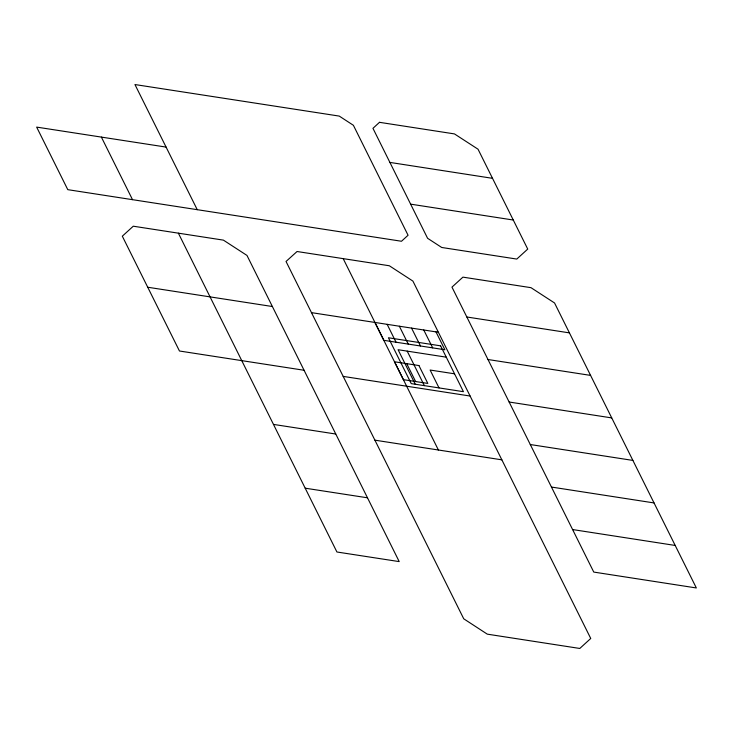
<?xml version="1.0" encoding="UTF-8"?>
<svg xmlns="http://www.w3.org/2000/svg" width="733" height="733" viewBox="0 0 733 733"><rect width="100%" height="100%" fill="white"/><g stroke="black" fill="none" stroke-linecap="round" stroke-linejoin="round"><path stroke-width="1.1" d="M389.91 162.414L492.521 178.33M166.079 147.086L36.65 127.102L67.784 189.664L401.492 241.258L408.061 235.247L353.398 125.297L339.251 116.089L134.945 84.542L197.241 209.684M410.636 204.15L513.274 220.028M178.376 233.167L336.923 551.995L399.21 561.606L246.975 255.432L223.409 240.131L178.376 233.167L133.269 226.204L122.319 236.191L179.466 351.006L304.067 370.257M466.839 316.995L569.422 332.874M147.727 287.235L272.383 306.522M311.461 312.634L438.371 332.251M487.986 359.518L593.767 572.079L696.35 587.958L554.542 302.967L530.985 287.675L462.926 277.138L451.977 287.125L487.986 359.518L590.578 375.397M446.26 357.163L398.074 349.714L415.263 384.239M454.542 373.812L430.124 370.037L439.021 387.913M470.11 396.031L412.917 281.096L389.324 265.758L297.057 251.511L286.035 261.47L463.742 618.808L487.298 634.155L579.794 648.458L590.743 638.47L470.11 396.031L343.191 376.396M509.151 402.023L611.725 417.911M530.307 444.537L632.881 460.416M273.473 424.407L335.76 434.028M374.902 440.166L501.876 459.838M551.463 487.051L654.038 502.93M305.185 488.187L367.471 497.799M572.61 529.556L675.175 545.444M374.92 322.447L438.389 449.998M435.979 331.884L444.876 349.76L383.835 340.323L343.191 258.63M423.766 329.997L432.672 347.873M411.561 328.109L420.458 345.985M399.357 326.222L408.254 344.098M407.191 351.116L424.37 385.65M387.143 324.334L396.04 342.21M406.723 363.669L415.62 381.545M101.374 137.089L132.508 199.669M379.492 122.319L372.96 128.33L427.586 238.28L441.724 247.479L516.783 259.07L527.733 249.083L478.035 149.211L454.46 133.91L379.492 122.319M440.625 345.839L388.426 337.766L411.24 383.616L463.439 391.688L440.625 345.839M418.928 365.556L394.51 361.781L403.416 379.657L427.825 383.432L418.928 365.556"/></g></svg>
